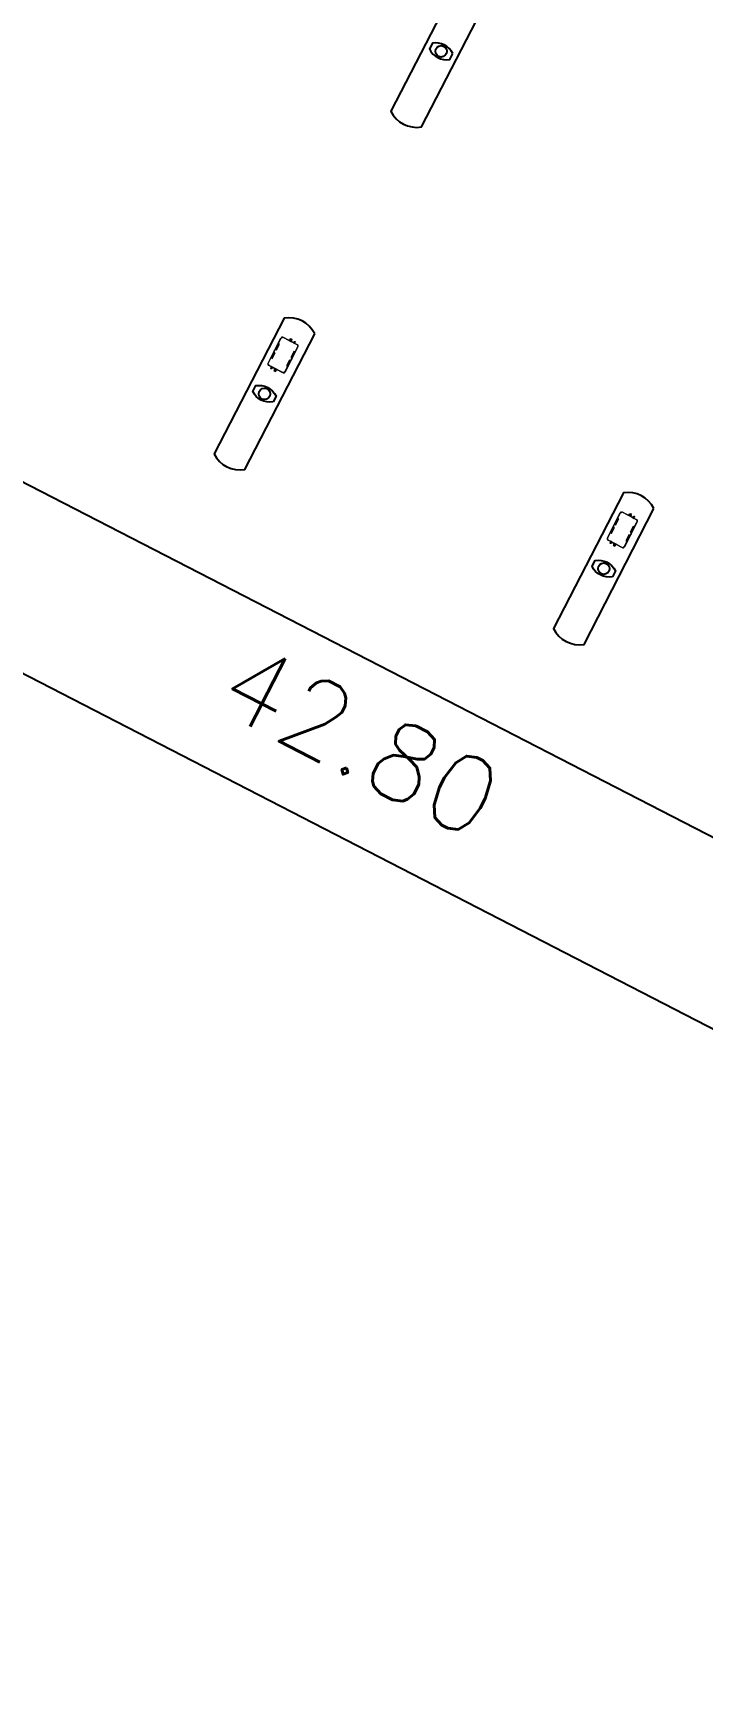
# Model space of a CAD drawing. Header units: millimetres. Extents: x 272118 to 273910, y 9581933 to 9583029.
# Drawn here: x 272774.52 to 272792.07, y 9582560.26 to 9582603.71 of the extents above; entities that cross this region are included whole.
import ezdxf

# ---------------------------------------------------------------- set-up
doc = ezdxf.new("R2010")
doc.units = ezdxf.units.MM
doc.header["$PDMODE"] = 35
for name, color, linetype in [('ARQ-COTAS', 30, 'Continuous'), ('ARQ-ESTRUTURA', 6, 'Continuous'), ('ARQ-PENA-01', 1, 'Continuous'), ('ARQ-PENA-02', 2, 'Continuous'), ('ARQ-PENA-FINA-CINZA', 8, 'Continuous'), ('ARQ-TEXTO3', 3, 'Continuous')]:
    doc.layers.add(name, color=color, linetype=linetype)
doc.styles.add('ROMANS', font='romans.shx')
doc.styles.add('Romans_Anot', font='romans.shx')
doc.dimstyles.new('Escala 1-100', dxfattribs={"dimscale": 10, "dimtxt": 0.2, "dimasz": 0.15, "dimexe": 0.1, "dimexo": 0.2, "dimgap": 0.15, "dimtad": 1, "dimzin": 4, "dimdsep": 46, "dimtxsty": 'Romans_Anot', "dimblk": 'OBLIQUE', "dimcen": 0.25, "dimclrd": 256, "dimclre": 256, "dimclrt": 2, "dimaunit": 1, "dimadec": 3, "dimazin": 0, "dimtfac": 1, "dimtix": 1, "dimtmove": 2, "dimatfit": 3, "dimfxl": 0, "dimlwd": -1, "dimlwe": -1, "dimarcsym": 0})
doc.dimstyles.new('Escala 1-1000', dxfattribs={"dimscale": 15, "dimtxt": 0.2, "dimasz": 0.15, "dimexe": 0.1, "dimexo": 0.2, "dimgap": 0.15, "dimtad": 1, "dimzin": 4, "dimdsep": 46, "dimtxsty": 'Romans_Anot', "dimblk": 'OBLIQUE', "dimcen": 0.25, "dimse1": 1, "dimse2": 1, "dimsd1": 1, "dimsd2": 1, "dimclrd": 256, "dimclre": 256, "dimclrt": 2, "dimaunit": 1, "dimadec": 3, "dimazin": 0, "dimtfac": 1, "dimtix": 1, "dimtmove": 2, "dimatfit": 3, "dimfxl": 0, "dimlwd": -1, "dimlwe": -1, "dimarcsym": 0})

# ---------------------------------------------------------------- blocks, each defined once
blk = doc.blocks.new('BOMBA SUPERIOR')
at = {"layer": 'ARQ-PENA-FINA-CINZA', "lineweight": 5}
for p, q in [((807.283, 415.897), (807.282, 415.896)), ((807.282, 415.896), (807.282, 415.852)), ((807.283, 415.895), (807.282, 415.896)), ((807.282, 415.876), (807.283, 415.877)), ((807.282, 415.872), (807.283, 415.87)), ((807.282, 415.852), (807.283, 415.853)), ((807.282, 415.852), (807.283, 415.851)), ((807.32, 415.895), (807.283, 415.897)), ((807.283, 415.897), (807.283, 415.897)), ((807.32, 415.893), (807.283, 415.895)), ((807.283, 415.895), (807.283, 415.895)), ((807.283, 415.877), (807.283, 415.877)), ((807.283, 415.877), (807.31, 415.877)), ((807.283, 415.87), (807.283, 415.87)), ((807.283, 415.87), (807.31, 415.87)), ((807.283, 415.853), (807.32, 415.855)), ((807.283, 415.853), (807.283, 415.853)), ((807.283, 415.851), (807.32, 415.852)), ((807.283, 415.851), (807.283, 415.851)), ((807.295, 415.988), (807.296, 415.994)), ((807.296, 415.982), (807.295, 415.988)), ((807.295, 415.874), (807.295, 415.875)), ((807.295, 415.875), (807.311, 415.875)), ((807.295, 415.873), (807.295, 415.874)), ((807.311, 415.873), (807.295, 415.873)), ((807.295, 415.873), (807.295, 415.873)), ((807.295, 415.873), (807.295, 415.873)), ((807.296, 415.994), (807.3, 415.998)), ((807.3, 415.978), (807.296, 415.982)), ((807.3, 415.998), (807.304, 416.002)), ((807.304, 415.974), (807.3, 415.978)), ((807.304, 416.002), (807.31, 416.003)), ((807.31, 415.973), (807.304, 415.974)), ((807.31, 416.003), (807.327, 416.003)), ((807.327, 415.973), (807.31, 415.973)), ((807.321, 415.88), (807.312, 415.879)), ((807.312, 415.879), (807.312, 415.869)), ((807.312, 415.869), (807.312, 415.879)), ((807.312, 415.878), (807.312, 415.878)), ((807.312, 415.878), (807.312, 415.877)), ((807.312, 415.875), (807.312, 415.874)), ((807.312, 415.873), (807.312, 415.873)), ((807.312, 415.87), (807.312, 415.87)), ((807.312, 415.87), (807.312, 415.869)), ((807.312, 415.869), (807.313, 415.869)), ((807.321, 415.867), (807.312, 415.869)), ((807.321, 415.907), (807.32, 415.906)), ((807.32, 415.906), (807.321, 415.906)), ((807.32, 415.906), (807.32, 415.89)), ((807.32, 415.904), (807.32, 415.903)), ((807.321, 415.903), (807.32, 415.903)), ((807.32, 415.903), (807.321, 415.903)), ((807.321, 415.895), (807.32, 415.895)), ((807.32, 415.895), (807.321, 415.895)), ((807.32, 415.89), (807.321, 415.89)), ((807.321, 415.859), (807.32, 415.859)), ((807.32, 415.859), (807.32, 415.842)), ((807.32, 415.852), (807.32, 415.853)), ((807.32, 415.853), (807.321, 415.853)), ((807.321, 415.852), (807.32, 415.852)), ((807.321, 415.845), (807.32, 415.844)), ((807.32, 415.844), (807.321, 415.844)), ((807.32, 415.842), (807.32, 415.841)), ((807.32, 415.841), (807.321, 415.841)), ((807.323, 415.907), (807.321, 415.907)), ((807.321, 415.907), (807.321, 415.907)), ((807.321, 415.903), (807.321, 415.903)), ((807.321, 415.899), (807.322, 415.901)), ((807.321, 415.897), (807.321, 415.899)), ((807.321, 415.892), (807.321, 415.897)), ((807.321, 415.896), (807.321, 415.895)), ((807.321, 415.856), (807.321, 415.892)), ((807.321, 415.851), (807.321, 415.856)), ((807.321, 415.848), (807.321, 415.851)), ((807.322, 415.846), (807.321, 415.848)), ((807.321, 415.841), (807.321, 415.84)), ((807.321, 415.84), (807.322, 415.84)), ((807.322, 415.907), (807.342, 415.907)), ((807.322, 415.903), (807.323, 415.905)), ((807.322, 415.901), (807.322, 415.903)), ((807.322, 415.844), (807.322, 415.846)), ((807.323, 415.843), (807.322, 415.844)), ((807.342, 415.84), (807.322, 415.84)), ((807.322, 415.84), (807.323, 415.84)), ((807.323, 415.905), (807.324, 415.906)), ((807.323, 415.905), (807.323, 415.905)), ((807.323, 415.842), (807.323, 415.843)), ((807.324, 415.842), (807.323, 415.842)), ((807.324, 415.906), (807.342, 415.906)), ((807.342, 415.841), (807.324, 415.842)), ((807.327, 416.013), (807.327, 415.964)), ((807.346, 416.013), (807.327, 416.013)), ((807.327, 415.964), (807.346, 415.964)), ((807.346, 415.91), (807.338, 415.91)), ((807.338, 415.91), (807.338, 415.837)), ((807.338, 415.837), (807.346, 415.837)), ((807.343, 415.909), (807.342, 415.908)), ((807.342, 415.908), (807.342, 415.839)), ((807.342, 415.907), (807.342, 415.907)), ((807.342, 415.907), (807.342, 415.907)), ((807.342, 415.906), (807.342, 415.907)), ((807.342, 415.906), (807.342, 415.906)), ((807.342, 415.841), (807.342, 415.841)), ((807.342, 415.84), (807.342, 415.84)), ((807.342, 415.839), (807.342, 415.839)), ((807.342, 415.839), (807.343, 415.839)), ((807.344, 415.909), (807.343, 415.909)), ((807.343, 415.839), (807.344, 415.839)), ((807.344, 415.839), (807.344, 415.909)), ((807.344, 415.909), (807.346, 415.909)), ((807.344, 415.839), (807.346, 415.839)), ((807.347, 416.101), (807.346, 416.098)), ((807.346, 416.098), (807.346, 416.094)), ((807.346, 416.094), (807.346, 415.654)), ((807.346, 416.083), (807.346, 416.084)), ((807.346, 416.084), (807.348, 416.084)), ((807.347, 416.083), (807.346, 416.083)), ((807.346, 415.964), (807.346, 416.013)), ((807.346, 415.822), (807.346, 415.925)), ((807.346, 415.837), (807.346, 415.91)), ((807.346, 415.839), (807.346, 415.909)), ((807.346, 415.909), (807.346, 415.839)), ((807.346, 415.839), (807.346, 415.839)), ((807.348, 416.105), (807.347, 416.103)), ((807.347, 416.103), (807.347, 416.102)), ((807.347, 416.102), (807.347, 416.101)), ((807.349, 416.108), (807.348, 416.105)), ((807.348, 416.084), (807.348, 415.664)), ((807.35, 416.109), (807.349, 416.108)), ((807.351, 416.11), (807.35, 416.109)), ((807.353, 416.112), (807.351, 416.11)), ((807.354, 416.114), (807.353, 416.112)), ((807.355, 416.115), (807.354, 416.114)), ((807.356, 416.116), (807.355, 416.115)), ((807.358, 416.118), (807.356, 416.116)), ((807.36, 416.119), (807.358, 416.118)), ((807.361, 416.12), (807.36, 416.119)), ((807.361, 416.109), (807.36, 416.107)), ((807.36, 416.107), (807.361, 416.104)), ((807.362, 416.12), (807.361, 416.12)), ((807.363, 416.11), (807.361, 416.109)), ((807.361, 416.106), (807.361, 416.107)), ((807.361, 416.107), (807.363, 416.107)), ((807.361, 416.106), (807.361, 416.107)), ((807.363, 416.106), (807.361, 416.106)), ((807.361, 416.104), (807.363, 416.103)), ((807.364, 416.122), (807.362, 416.12)), ((807.365, 416.109), (807.363, 416.11)), ((807.364, 416.109), (807.363, 416.109)), ((807.363, 416.109), (807.363, 416.109)), ((807.363, 416.107), (807.363, 416.109)), ((807.363, 416.109), (807.364, 416.109)), ((807.363, 416.105), (807.363, 416.106)), ((807.363, 416.105), (807.363, 416.105)), ((807.363, 416.105), (807.364, 416.105)), ((807.364, 416.105), (807.363, 416.105)), ((807.363, 416.103), (807.365, 416.104)), ((807.367, 416.123), (807.364, 416.122)), ((807.364, 416.109), (807.364, 416.109)), ((807.364, 416.109), (807.364, 416.107)), ((807.364, 416.107), (807.365, 416.107)), ((807.365, 416.106), (807.364, 416.106)), ((807.364, 416.106), (807.364, 416.105)), ((807.364, 416.105), (807.364, 416.105)), ((807.367, 416.107), (807.365, 416.109)), ((807.365, 416.104), (807.367, 416.107)), ((807.365, 416.107), (807.365, 416.106)), ((807.365, 416.107), (807.365, 416.106)), ((807.368, 416.123), (807.367, 416.123)), ((807.372, 416.123), (807.368, 416.123)), ((807.375, 416.124), (807.372, 416.123)), ((807.376, 416.124), (807.375, 416.124)), ((807.386, 416.124), (807.376, 416.124)), ((807.386, 416.122), (808.126, 416.122)), ((807.387, 416.124), (808.125, 416.124)), ((807.715, 416.107), (807.543, 416.107)), ((807.543, 416.107), (807.543, 416.084)), ((807.543, 416.084), (807.715, 416.084)), ((807.715, 416.084), (807.715, 416.107)), ((807.742, 416.125), (807.745, 416.128)), ((807.742, 416.124), (807.745, 416.127)), ((807.743, 416.125), (807.742, 416.125)), ((807.742, 416.125), (807.742, 416.124)), ((807.745, 416.128), (807.767, 416.128)), ((807.745, 416.127), (807.767, 416.127)), ((807.767, 416.128), (807.77, 416.125)), ((807.767, 416.127), (807.77, 416.124)), ((807.77, 416.125), (807.769, 416.125)), ((807.77, 416.124), (807.77, 416.125)), ((807.968, 416.107), (807.797, 416.107)), ((807.797, 416.107), (807.797, 416.084)), ((807.797, 416.084), (807.968, 416.084)), ((807.968, 416.084), (807.968, 416.107)), ((808.136, 416.124), (808.126, 416.124)), ((808.137, 416.124), (808.136, 416.124)), ((808.14, 416.123), (808.137, 416.124)), ((808.143, 416.123), (808.14, 416.123)), ((808.144, 416.123), (808.143, 416.123)), ((808.147, 416.122), (808.144, 416.123)), ((808.146, 416.109), (808.145, 416.107)), ((808.145, 416.107), (808.146, 416.104)), ((808.149, 416.11), (808.146, 416.109)), ((808.146, 416.104), (808.149, 416.103)), ((808.15, 416.12), (808.147, 416.122)), ((808.148, 416.107), (808.147, 416.107)), ((808.147, 416.107), (808.147, 416.106)), ((808.147, 416.106), (808.147, 416.107)), ((808.147, 416.106), (808.148, 416.106)), ((808.149, 416.109), (808.148, 416.109)), ((808.148, 416.109), (808.148, 416.109)), ((808.148, 416.109), (808.148, 416.107)), ((808.148, 416.109), (808.149, 416.109)), ((808.148, 416.106), (808.148, 416.105)), ((808.148, 416.105), (808.148, 416.105)), ((808.148, 416.105), (808.149, 416.105)), ((808.149, 416.105), (808.148, 416.105)), ((808.151, 416.109), (808.149, 416.11)), ((808.15, 416.109), (808.149, 416.109)), ((808.149, 416.109), (808.149, 416.107)), ((808.149, 416.107), (808.15, 416.107)), ((808.15, 416.106), (808.149, 416.106)), ((808.149, 416.106), (808.149, 416.105)), ((808.149, 416.105), (808.15, 416.105)), ((808.149, 416.103), (808.151, 416.104)), ((808.151, 416.12), (808.15, 416.12)), ((808.15, 416.106), (808.15, 416.107)), ((808.15, 416.107), (808.15, 416.106)), ((808.152, 416.119), (808.151, 416.12)), ((808.152, 416.107), (808.151, 416.109)), ((808.151, 416.104), (808.152, 416.107)), ((808.154, 416.118), (808.152, 416.119)), ((808.156, 416.116), (808.154, 416.118)), ((808.157, 416.115), (808.156, 416.116)), ((808.158, 416.114), (808.157, 416.115)), ((808.159, 416.112), (808.158, 416.114)), ((808.161, 416.11), (808.159, 416.112)), ((808.162, 416.109), (808.161, 416.11)), ((808.162, 416.108), (808.162, 416.109)), ((808.163, 416.105), (808.162, 416.108)), ((808.164, 416.103), (808.163, 416.105)), ((808.165, 416.102), (808.164, 416.103)), ((808.164, 415.664), (808.164, 416.084)), ((808.164, 416.084), (808.166, 416.084)), ((808.165, 416.101), (808.165, 416.102)), ((808.165, 416.098), (808.165, 416.101)), ((808.165, 416.095), (808.165, 416.098)), ((808.166, 416.094), (808.165, 416.095)), ((808.165, 416.084), (808.165, 416.083)), ((808.165, 416.083), (808.166, 416.083)), ((808.166, 415.654), (808.166, 416.094)), ((808.166, 415.822), (808.166, 415.925)), ((808.166, 415.837), (808.166, 415.91)), ((808.166, 415.91), (808.173, 415.91)), ((808.166, 415.839), (808.166, 415.909)), ((808.166, 415.909), (808.166, 415.839)), ((808.167, 415.909), (808.166, 415.909)), ((808.167, 415.839), (808.166, 415.839)), ((808.166, 415.839), (808.166, 415.839)), ((808.173, 415.837), (808.166, 415.837)), ((808.184, 415.784), (808.166, 415.784)), ((808.166, 415.784), (808.166, 415.734)), ((808.167, 415.909), (808.168, 415.909)), ((808.167, 415.839), (808.167, 415.909)), ((808.168, 415.839), (808.167, 415.839)), ((808.168, 415.909), (808.169, 415.908)), ((808.169, 415.839), (808.168, 415.839)), ((808.169, 415.908), (808.169, 415.839)), ((808.17, 415.907), (808.169, 415.907)), ((808.169, 415.906), (808.169, 415.907)), ((808.17, 415.906), (808.169, 415.906)), ((808.169, 415.841), (808.17, 415.841)), ((808.169, 415.84), (808.17, 415.84)), ((808.169, 415.839), (808.169, 415.839)), ((808.19, 415.907), (808.17, 415.907)), ((808.17, 415.907), (808.17, 415.907)), ((808.188, 415.906), (808.17, 415.906)), ((808.17, 415.841), (808.188, 415.842)), ((808.17, 415.84), (808.19, 415.84)), ((808.173, 415.91), (808.173, 415.837)), ((808.184, 415.734), (808.184, 415.784)), ((808.188, 415.907), (808.19, 415.907)), ((808.188, 415.905), (808.188, 415.906)), ((808.189, 415.905), (808.188, 415.905)), ((808.188, 415.842), (808.189, 415.843)), ((808.188, 415.842), (808.188, 415.842)), ((808.19, 415.84), (808.188, 415.84)), ((808.19, 415.903), (808.189, 415.905)), ((808.189, 415.844), (808.19, 415.846)), ((808.189, 415.843), (808.189, 415.844)), ((808.19, 415.907), (808.191, 415.907)), ((808.19, 415.901), (808.19, 415.903)), ((808.19, 415.899), (808.19, 415.901)), ((808.191, 415.897), (808.19, 415.899)), ((808.19, 415.848), (808.191, 415.851)), ((808.19, 415.846), (808.19, 415.848)), ((808.191, 415.841), (808.19, 415.84)), ((808.19, 415.84), (808.19, 415.84)), ((808.191, 415.907), (808.192, 415.906)), ((808.191, 415.903), (808.192, 415.903)), ((808.192, 415.903), (808.191, 415.903)), ((808.191, 415.892), (808.191, 415.897)), ((808.191, 415.896), (808.191, 415.895)), ((808.191, 415.895), (808.192, 415.895)), ((808.191, 415.856), (808.191, 415.892)), ((808.192, 415.89), (808.191, 415.89)), ((808.191, 415.88), (808.199, 415.879)), ((808.191, 415.867), (808.199, 415.869)), ((808.191, 415.859), (808.192, 415.859)), ((808.191, 415.851), (808.191, 415.856)), ((808.191, 415.852), (808.192, 415.852)), ((808.191, 415.845), (808.192, 415.844)), ((808.192, 415.841), (808.191, 415.841)), ((808.192, 415.906), (808.192, 415.906)), ((808.192, 415.906), (808.192, 415.89)), ((808.192, 415.904), (808.192, 415.903)), ((808.192, 415.903), (808.192, 415.903)), ((808.192, 415.895), (808.228, 415.897)), ((808.192, 415.893), (808.228, 415.895)), ((808.192, 415.895), (808.192, 415.895)), ((808.192, 415.859), (808.192, 415.842)), ((808.228, 415.853), (808.192, 415.855)), ((808.192, 415.852), (808.192, 415.853)), ((808.192, 415.853), (808.192, 415.853)), ((808.192, 415.852), (808.228, 415.851)), ((808.192, 415.844), (808.192, 415.844)), ((808.192, 415.842), (808.192, 415.841)), ((808.199, 415.879), (808.199, 415.869)), ((808.199, 415.869), (808.199, 415.879)), ((808.2, 415.878), (808.199, 415.877)), ((808.199, 415.877), (808.199, 415.877)), ((808.199, 415.875), (808.2, 415.874)), ((808.2, 415.873), (808.199, 415.873)), ((808.199, 415.873), (808.199, 415.873)), ((808.199, 415.87), (808.199, 415.87)), ((808.199, 415.87), (808.2, 415.87)), ((808.199, 415.869), (808.2, 415.869)), ((808.2, 415.878), (808.2, 415.878)), ((808.216, 415.875), (808.2, 415.875)), ((808.2, 415.873), (808.216, 415.873)), ((808.2, 415.87), (808.2, 415.869)), ((808.228, 415.877), (808.201, 415.877)), ((808.228, 415.87), (808.201, 415.87)), ((808.217, 415.874), (808.216, 415.875)), ((808.216, 415.873), (808.216, 415.873)), ((808.216, 415.873), (808.217, 415.873)), ((808.217, 415.873), (808.217, 415.874)), ((808.228, 415.897), (808.229, 415.897)), ((808.228, 415.895), (808.229, 415.895)), ((808.229, 415.877), (808.228, 415.877)), ((808.229, 415.87), (808.228, 415.87)), ((808.229, 415.853), (808.228, 415.853)), ((808.228, 415.851), (808.229, 415.851)), ((808.229, 415.897), (808.23, 415.896)), ((808.229, 415.895), (808.23, 415.896)), ((808.23, 415.876), (808.229, 415.877)), ((808.23, 415.872), (808.229, 415.87)), ((808.23, 415.852), (808.229, 415.853)), ((808.229, 415.851), (808.23, 415.852)), ((808.23, 415.896), (808.23, 415.852)), ((807.346, 415.664), (807.346, 415.665)), ((807.346, 415.665), (807.347, 415.665)), ((807.348, 415.664), (807.346, 415.664)), ((807.346, 415.654), (807.346, 415.651)), ((807.346, 415.651), (807.347, 415.647)), ((807.347, 415.647), (807.347, 415.646)), ((807.347, 415.646), (807.348, 415.642)), ((807.348, 415.642), (807.35, 415.639)), ((807.35, 415.639), (807.351, 415.638)), ((807.351, 415.638), (807.353, 415.634)), ((807.353, 415.634), (807.355, 415.632)), ((807.355, 415.632), (807.357, 415.631)), ((807.358, 415.643), (807.357, 415.641)), ((807.357, 415.641), (807.358, 415.639)), ((807.357, 415.631), (807.36, 415.628)), ((807.36, 415.645), (807.358, 415.641)), ((807.36, 415.645), (807.358, 415.643)), ((807.358, 415.641), (807.36, 415.637)), ((807.358, 415.639), (807.36, 415.637)), ((807.361, 415.646), (807.36, 415.645)), ((807.363, 415.646), (807.36, 415.645)), ((807.361, 415.643), (807.36, 415.641)), ((807.36, 415.641), (807.361, 415.638)), ((807.36, 415.637), (807.361, 415.636)), ((807.36, 415.637), (807.363, 415.635)), ((807.36, 415.628), (807.361, 415.627)), ((807.363, 415.646), (807.361, 415.646)), ((807.363, 415.645), (807.361, 415.643)), ((807.361, 415.64), (807.361, 415.641)), ((807.361, 415.641), (807.363, 415.641)), ((807.361, 415.64), (807.361, 415.641)), ((807.363, 415.64), (807.361, 415.64)), ((807.361, 415.638), (807.363, 415.637)), ((807.361, 415.636), (807.363, 415.635)), ((807.361, 415.627), (807.364, 415.626)), ((807.367, 415.645), (807.363, 415.646)), ((807.367, 415.645), (807.363, 415.646)), ((807.365, 415.643), (807.363, 415.645)), ((807.363, 415.641), (807.363, 415.643)), ((807.363, 415.643), (807.364, 415.643)), ((807.364, 415.642), (807.363, 415.642)), ((807.363, 415.642), (807.363, 415.642)), ((807.363, 415.639), (807.363, 415.64)), ((807.363, 415.639), (807.363, 415.639)), ((807.363, 415.639), (807.364, 415.639)), ((807.364, 415.639), (807.363, 415.639)), ((807.363, 415.637), (807.365, 415.638)), ((807.363, 415.635), (807.367, 415.637)), ((807.363, 415.635), (807.367, 415.637)), ((807.364, 415.643), (807.364, 415.641)), ((807.364, 415.642), (807.364, 415.642)), ((807.364, 415.641), (807.365, 415.641)), ((807.365, 415.64), (807.364, 415.64)), ((807.364, 415.64), (807.364, 415.639)), ((807.364, 415.639), (807.364, 415.639)), ((807.364, 415.626), (807.368, 415.625)), ((807.367, 415.641), (807.365, 415.643)), ((807.365, 415.638), (807.367, 415.641)), ((807.365, 415.641), (807.365, 415.64)), ((807.365, 415.641), (807.365, 415.64)), ((807.368, 415.641), (807.367, 415.645)), ((807.368, 415.643), (807.367, 415.645)), ((807.367, 415.637), (807.368, 415.641)), ((807.367, 415.637), (807.368, 415.639)), ((807.369, 415.641), (807.368, 415.643)), ((807.368, 415.639), (807.369, 415.641)), ((807.368, 415.625), (807.369, 415.625)), ((807.369, 415.625), (807.374, 415.624)), ((807.374, 415.624), (807.376, 415.624)), ((807.376, 415.624), (807.386, 415.624)), ((807.386, 415.624), (807.386, 415.626)), ((807.386, 415.626), (808.126, 415.626)), ((807.386, 415.624), (807.387, 415.624)), ((807.387, 415.624), (807.386, 415.624)), ((808.125, 415.624), (807.387, 415.624)), ((807.387, 415.624), (807.388, 415.624)), ((807.716, 415.663), (807.544, 415.663)), ((807.544, 415.663), (807.544, 415.64)), ((807.544, 415.64), (807.716, 415.64)), ((807.716, 415.64), (807.716, 415.663)), ((807.742, 415.623), (807.742, 415.624)), ((807.742, 415.624), (807.745, 415.62)), ((807.745, 415.619), (807.742, 415.623)), ((807.742, 415.623), (807.743, 415.623)), ((807.745, 415.62), (807.767, 415.62)), ((807.767, 415.619), (807.745, 415.619)), ((807.767, 415.62), (807.77, 415.624)), ((807.77, 415.623), (807.767, 415.619)), ((807.77, 415.623), (807.769, 415.623)), ((807.77, 415.624), (807.77, 415.623)), ((807.968, 415.663), (807.796, 415.663)), ((807.796, 415.663), (807.796, 415.64)), ((807.796, 415.64), (807.968, 415.64)), ((807.968, 415.64), (807.968, 415.663)), ((808.125, 415.624), (808.125, 415.624)), ((808.125, 415.624), (808.136, 415.624)), ((808.126, 415.624), (808.125, 415.624)), ((808.126, 415.626), (808.126, 415.624)), ((808.136, 415.624), (808.138, 415.624)), ((808.138, 415.624), (808.142, 415.625)), ((808.142, 415.625), (808.144, 415.625)), ((808.145, 415.645), (808.143, 415.641)), ((808.145, 415.645), (808.143, 415.643)), ((808.143, 415.643), (808.143, 415.641)), ((808.143, 415.641), (808.145, 415.637)), ((808.143, 415.641), (808.143, 415.639)), ((808.143, 415.639), (808.145, 415.637)), ((808.147, 415.646), (808.144, 415.646)), ((808.144, 415.646), (808.144, 415.641)), ((808.144, 415.641), (808.147, 415.641)), ((808.144, 415.625), (808.147, 415.626)), ((808.146, 415.646), (808.145, 415.645)), ((808.149, 415.646), (808.145, 415.645)), ((808.146, 415.643), (808.145, 415.641)), ((808.145, 415.641), (808.146, 415.638)), ((808.145, 415.637), (808.146, 415.636)), ((808.145, 415.637), (808.149, 415.635)), ((808.149, 415.646), (808.146, 415.646)), ((808.149, 415.645), (808.146, 415.643)), ((808.146, 415.638), (808.149, 415.637)), ((808.146, 415.636), (808.149, 415.635)), ((808.147, 415.641), (808.147, 415.646)), ((808.147, 415.641), (808.147, 415.64)), ((808.147, 415.64), (808.147, 415.641)), ((808.147, 415.641), (808.148, 415.641)), ((808.147, 415.64), (808.148, 415.64)), ((808.147, 415.626), (808.15, 415.627)), ((808.148, 415.641), (808.148, 415.643)), ((808.148, 415.643), (808.149, 415.643)), ((808.149, 415.642), (808.148, 415.642)), ((808.148, 415.642), (808.148, 415.642)), ((808.148, 415.64), (808.148, 415.639)), ((808.148, 415.639), (808.148, 415.639)), ((808.148, 415.639), (808.149, 415.639)), ((808.149, 415.639), (808.148, 415.639)), ((808.152, 415.645), (808.149, 415.646)), ((808.152, 415.645), (808.149, 415.646)), ((808.151, 415.643), (808.149, 415.645)), ((808.149, 415.643), (808.149, 415.641)), ((808.15, 415.642), (808.149, 415.642)), ((808.149, 415.641), (808.15, 415.641)), ((808.15, 415.64), (808.149, 415.64)), ((808.149, 415.64), (808.149, 415.639)), ((808.149, 415.639), (808.15, 415.639)), ((808.149, 415.637), (808.151, 415.638)), ((808.149, 415.635), (808.152, 415.637)), ((808.149, 415.635), (808.152, 415.637)), ((808.15, 415.64), (808.15, 415.641)), ((808.15, 415.641), (808.15, 415.64)), ((808.15, 415.627), (808.152, 415.628)), ((808.152, 415.641), (808.151, 415.643)), ((808.151, 415.638), (808.152, 415.641)), ((808.154, 415.641), (808.152, 415.645)), ((808.154, 415.643), (808.152, 415.645)), ((808.152, 415.637), (808.154, 415.641)), ((808.152, 415.637), (808.154, 415.639)), ((808.152, 415.628), (808.155, 415.631)), ((808.154, 415.641), (808.154, 415.643)), ((808.154, 415.639), (808.154, 415.641)), ((808.155, 415.631), (808.157, 415.632)), ((808.157, 415.632), (808.158, 415.634)), ((808.158, 415.634), (808.161, 415.638)), ((808.161, 415.638), (808.162, 415.639)), ((808.162, 415.639), (808.163, 415.642)), ((808.163, 415.642), (808.165, 415.646)), ((808.166, 415.664), (808.164, 415.664)), ((808.166, 415.665), (808.165, 415.665)), ((808.165, 415.665), (808.165, 415.664)), ((808.165, 415.651), (808.166, 415.654)), ((808.165, 415.647), (808.165, 415.651)), ((808.165, 415.646), (808.165, 415.647)), ((808.166, 415.734), (808.184, 415.734)), ((808.184, 415.774), (808.201, 415.774)), ((808.201, 415.745), (808.184, 415.745)), ((808.201, 415.774), (808.207, 415.773)), ((808.207, 415.746), (808.201, 415.745)), ((808.207, 415.773), (808.212, 415.77)), ((808.212, 415.749), (808.207, 415.746)), ((808.212, 415.77), (808.215, 415.765)), ((808.215, 415.754), (808.212, 415.749)), ((808.215, 415.765), (808.216, 415.76)), ((808.216, 415.76), (808.215, 415.754))]:
    blk.add_line(p, q, dxfattribs=at)
for centre, radius in [((807.363, 416.107), 0.00513), ((807.363, 416.107), 0.00546), ((808.148, 416.107), 0.00513), ((808.149, 416.107), 0.00546)]:
    blk.add_circle(centre, radius, dxfattribs=at)
blk = doc.blocks.new('*D46')
at = {"layer": 'Defpoints', "color": 0, "transparency": 16777216}
for p in [(272703.646, 9582583.341), (272792.533, 9582537.527), (272792.533, 9582537.527)]:
    blk.add_point(p, dxfattribs=at)
at = {"layer": 'ARQ-COTAS', "color": 2, "transparency": 16777216, "insert": (272748.58, 9582564.995), "char_height": 3, "attachment_point": 5, "rotation": 332.7327, "style": 'Romans_Anot'}
blk.add_mtext('100.00', dxfattribs=at)
blk = doc.blocks.new('_Oblique')
at = {"color": 0, "linetype": 'ByBlock', "lineweight": -2}
blk.add_line((-0.5, -0.5), (0.5, 0.5), dxfattribs=at)
blk = doc.blocks.new('*D50')
at = {"layer": 'ARQ-COTAS', "transparency": 16777216}
for p, q in [((272764.064, 9582594.951), (272762.474, 9582591.867)), ((272800.976, 9582573.147), (272762.932, 9582592.756)), ((272802.234, 9582575.587), (272800.518, 9582572.258))]:
    blk.add_line(p, q, dxfattribs=at)
at = {"layer": 'Defpoints', "color": 0, "transparency": 16777216}
for p in [(272764.98, 9582596.729), (272762.932, 9582592.756), (272803.15, 9582577.365)]:
    blk.add_point(p, dxfattribs=at)
at = {"layer": 'ARQ-COTAS', "transparency": 16777216, "xscale": 1.5, "yscale": 1.5, "zscale": 1.5}
for p, rotation in [((272762.932, 9582592.756), 152.7326999488848), ((272800.976, 9582573.147), 332.7326999488848)]:
    blk.add_blockref('_Oblique', p, dxfattribs=dict(at, rotation=rotation))
at = {"layer": 'ARQ-COTAS', "color": 2, "transparency": 16777216, "insert": (272783.1, 9582585.174), "char_height": 2, "attachment_point": 5, "rotation": 332.7327, "style": 'Romans_Anot'}
blk.add_mtext('42.80', dxfattribs=at)
blk = doc.blocks.new('*D52')
at = {"layer": 'ARQ-COTAS', "transparency": 16777216}
for p, q in [((272804.928, 9582576.449), (272808.354, 9582574.683)), ((272807.465, 9582575.141), (272789.013, 9582539.341)), ((272786.476, 9582540.649), (272789.902, 9582538.883))]:
    blk.add_line(p, q, dxfattribs=at)
at = {"layer": 'Defpoints', "color": 0, "transparency": 16777216}
for p in [(272803.15, 9582577.365), (272784.698, 9582541.565), (272789.013, 9582539.341)]:
    blk.add_point(p, dxfattribs=at)
at = {"layer": 'ARQ-COTAS', "transparency": 16777216, "xscale": 1.5, "yscale": 1.5, "zscale": 1.5}
for p, rotation in [((272807.465, 9582575.141), 62.7326999725959), ((272789.013, 9582539.341), 242.7326999725959)]:
    blk.add_blockref('_Oblique', p, dxfattribs=dict(at, rotation=rotation))
at = {"layer": 'ARQ-COTAS', "color": 2, "transparency": 16777216, "insert": (272796.017, 9582558.387), "char_height": 2, "attachment_point": 5, "rotation": 62.7327, "style": 'Romans_Anot'}
blk.add_mtext('40.28', dxfattribs=at)

msp = doc.modelspace()

# ---------------------------------------------------------------- linework, layer by layer
at = {"layer": 'ARQ-ESTRUTURA', "color": 8}
for points in [[(272785.514, 9582603.173, 0.333333), (272784.981, 9582603.448), (272784.902, 9582603.295, 0.333333), (272785.436, 9582603.021)], [(272780.808, 9582594.043, -0.333333), (272780.275, 9582594.318), (272780.354, 9582594.471, -0.333333), (272780.887, 9582594.196)], [(272789.697, 9582589.461, -0.333333), (272789.164, 9582589.736), (272789.243, 9582589.889, -0.333333), (272789.776, 9582589.614)]]:
    msp.add_lwpolyline(points, format="xyb", close=True, dxfattribs=at)
for centre in [(272785.208, 9582603.234), (272785.208, 9582603.234), (272780.581, 9582594.257), (272780.581, 9582594.257), (272789.47, 9582589.675), (272789.47, 9582589.675)]:
    msp.add_circle(centre, 0.15, dxfattribs=at)
at = {"layer": 'ARQ-PENA-01', "color": 8}
msp.add_line((272764.98, 9582596.729), (272793.424, 9582582.068), dxfattribs=at)
at = {"layer": 'ARQ-PENA-02', "color": 8}
for points in [[(272786.525, 9582604.806, 0.333333), (272785.725, 9582605.218), (272783.892, 9582601.663, 0.333333), (272784.692, 9582601.251)], [(272781.897, 9582595.828, 0.333333), (272781.097, 9582596.241), (272779.265, 9582592.685, 0.333333), (272780.065, 9582592.273)], [(272790.786, 9582591.247, 0.333333), (272789.986, 9582591.659), (272788.154, 9582588.104, 0.333333), (272788.954, 9582587.691)]]:
    msp.add_lwpolyline(points, format="xyb", close=True, dxfattribs=at)

# ---------------------------------------------------------------- block references
at = {"color": 8, "rotation": 62.73269995827513}
for p in [(272780.662, 9581686.746), (272789.551, 9581682.165)]:
    msp.add_blockref('BOMBA SUPERIOR', p, dxfattribs=at)

# ---------------------------------------------------------------- texts
at = {"layer": 'ARQ-TEXTO3', "insert": (272794.76, 9582607.925), "char_height": 2.6325, "width": 50.04383, "attachment_point": 5, "rotation": 332.7327, "style": 'ROMANS'}
msp.add_mtext('POSTO DE COMBUSTÍVEIS', dxfattribs=at)

# ---------------------------------------------------------------- dimensions: what is measured, and where the dimension line sits
at = {"layer": 'ARQ-COTAS'}
for base, p2, angle, picture, middle in [((272762.932, 9582592.756), (272764.98, 9582596.729), 152.7327, '*D50', (272783.1, 9582585.174)), ((272789.013, 9582539.341), (272784.698, 9582541.565), 242.7327, '*D52', (272796.017, 9582558.387))]:
    dim = msp.add_linear_dim(base=base, p1=(272803.15, 9582577.365), p2=p2, angle=angle, dimstyle='Escala 1-100', dxfattribs=at)
    dim.commit()
    dim.dimension.update_dxf_attribs({"geometry": picture, "text_midpoint": middle})
dim = msp.add_linear_dim(base=(272792.533, 9582537.527), p1=(272703.646, 9582583.341), p2=(272792.533, 9582537.527), angle=332.7327, dimstyle='Escala 1-1000', dxfattribs=at)
dim.commit()
dim.dimension.update_dxf_attribs({"geometry": '*D46', "text_midpoint": (272748.58, 9582564.995), "dimtype": 161})

doc.saveas('drawing.dxf')
